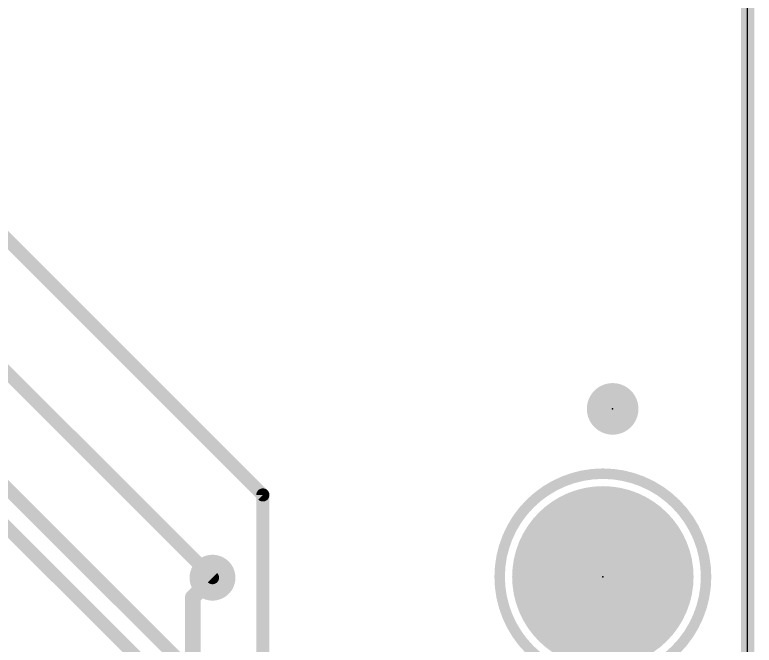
# Model space of a CAD drawing. Extents: x -0.1 to 35.7, y -1.6 to 50.9.
# Drawn here: x 21.36 to 35.69, y 13.97 to 26.2 of the extents above; entities that cross this region are included whole.
import ezdxf

# ---------------------------------------------------------------- set-up
doc = ezdxf.new("R2010")
doc.units = 0
for name, color, linetype in [('1', 12, 'CONTINUOUS'), ('16', 5, 'CONTINUOUS'), ('17', 110, 'CONTINUOUS'), ('18', 110, 'CONTINUOUS'), ('20', 53, 'CONTINUOUS'), ('21', 40, 'CONTINUOUS'), ('23', 40, 'CONTINUOUS')]:
    doc.layers.add(name, color=color, linetype=linetype)

# ---------------------------------------------------------------- blocks, each defined once
blk = doc.blocks.new('PIE')
at = {"const_width": 0.5}
blk.add_lwpolyline([(0, -0.25, 1), (0, 0.25, 1), (0, -0.25)], format="xyb", dxfattribs=at)
blk = doc.blocks.new('ROUNDP')
at = {"const_width": 0.5}
blk.add_lwpolyline([(0, -0.25, 1), (0, 0.25, 1), (0, -0.25)], format="xyb", dxfattribs=at)
blk = doc.blocks.new('ROUNDV')
at = {"const_width": 0.5}
blk.add_lwpolyline([(0, -0.25, 1), (0, 0.25, 1), (0, -0.25)], format="xyb", dxfattribs=at)

msp = doc.modelspace()

# ---------------------------------------------------------------- linework, layer by layer
at = {"layer": '1', "const_width": 0.254}
for points in [[(35.56, 50.8), (35.56, 0)], [(26.1655, 16.8875), (19.304, 23.749)], [(17.6326, 22.84), (25.1893, 15.2833)], [(16.637, 21.59), (25.908, 12.319)], [(24.98, 12.485), (17.145, 20.32)], [(26.1655, 13.2115), (26.1655, 16.8875)]]:
    msp.add_lwpolyline(points, dxfattribs=at)
at = {"layer": '1', "const_width": 0.127}
for points in [[(26.229, 16.8875, 1), (26.102, 16.8875)], [(26.1206, 16.8426, 1), (26.2104, 16.9324)], [(25.1444, 15.2384, 1), (25.2342, 15.3282)]]:
    msp.add_lwpolyline(points, format="xyb", dxfattribs=at)
at = {"layer": '16'}
for points, const_width in [([(35.56, 50.8), (35.56, 0)], 0.254), ([(25.1893, 15.2833), (24.8083, 14.9023)], 0.3048), ([(24.8083, 14.9023), (24.8083, 10.1237)], 0.3048)]:
    msp.add_lwpolyline(points, dxfattribs=dict(at, const_width=const_width))
at = {"layer": '16', "const_width": 0.1524}
for points in [[(25.2432, 15.2294, 1), (25.1354, 15.3372)], [(24.8845, 14.9023, 1), (24.7321, 14.9023)], [(24.7544, 14.9562, 1), (24.8622, 14.8484)]]:
    msp.add_lwpolyline(points, format="xyb", dxfattribs=at)
at = {"layer": '20'}
msp.add_line((35.56, 2.54), (35.56, 50.8), dxfattribs=at)
at = {"layer": '21', "const_width": 0.2032}
msp.add_lwpolyline([(32.754, 13.3, 1), (32.754, 17.3, 1), (32.754, 13.3)], format="xyb", dxfattribs=at)
at = {"layer": '23'}
for p in [(32.944, 18.556), (32.754, 15.3)]:
    msp.add_point(p, dxfattribs=at)

# ---------------------------------------------------------------- block references
at = {"layer": '1'}
msp.add_blockref('PIE', (32.944, 18.556), dxfattribs=at)
at = {"layer": '17', "xscale": 3.516, "yscale": 3.516, "rotation": 270}
msp.add_blockref('ROUNDP', (32.754, 15.3), dxfattribs=at)
msp.add_blockref('ROUNDP', (32.754, 15.3), dxfattribs=at)
at = {"layer": '18', "xscale": 0.889, "yscale": 0.889}
msp.add_blockref('ROUNDV', (25.1893, 15.2833), dxfattribs=at)
msp.add_blockref('ROUNDV', (25.1893, 15.2833), dxfattribs=at)

doc.saveas('drawing.dxf')
